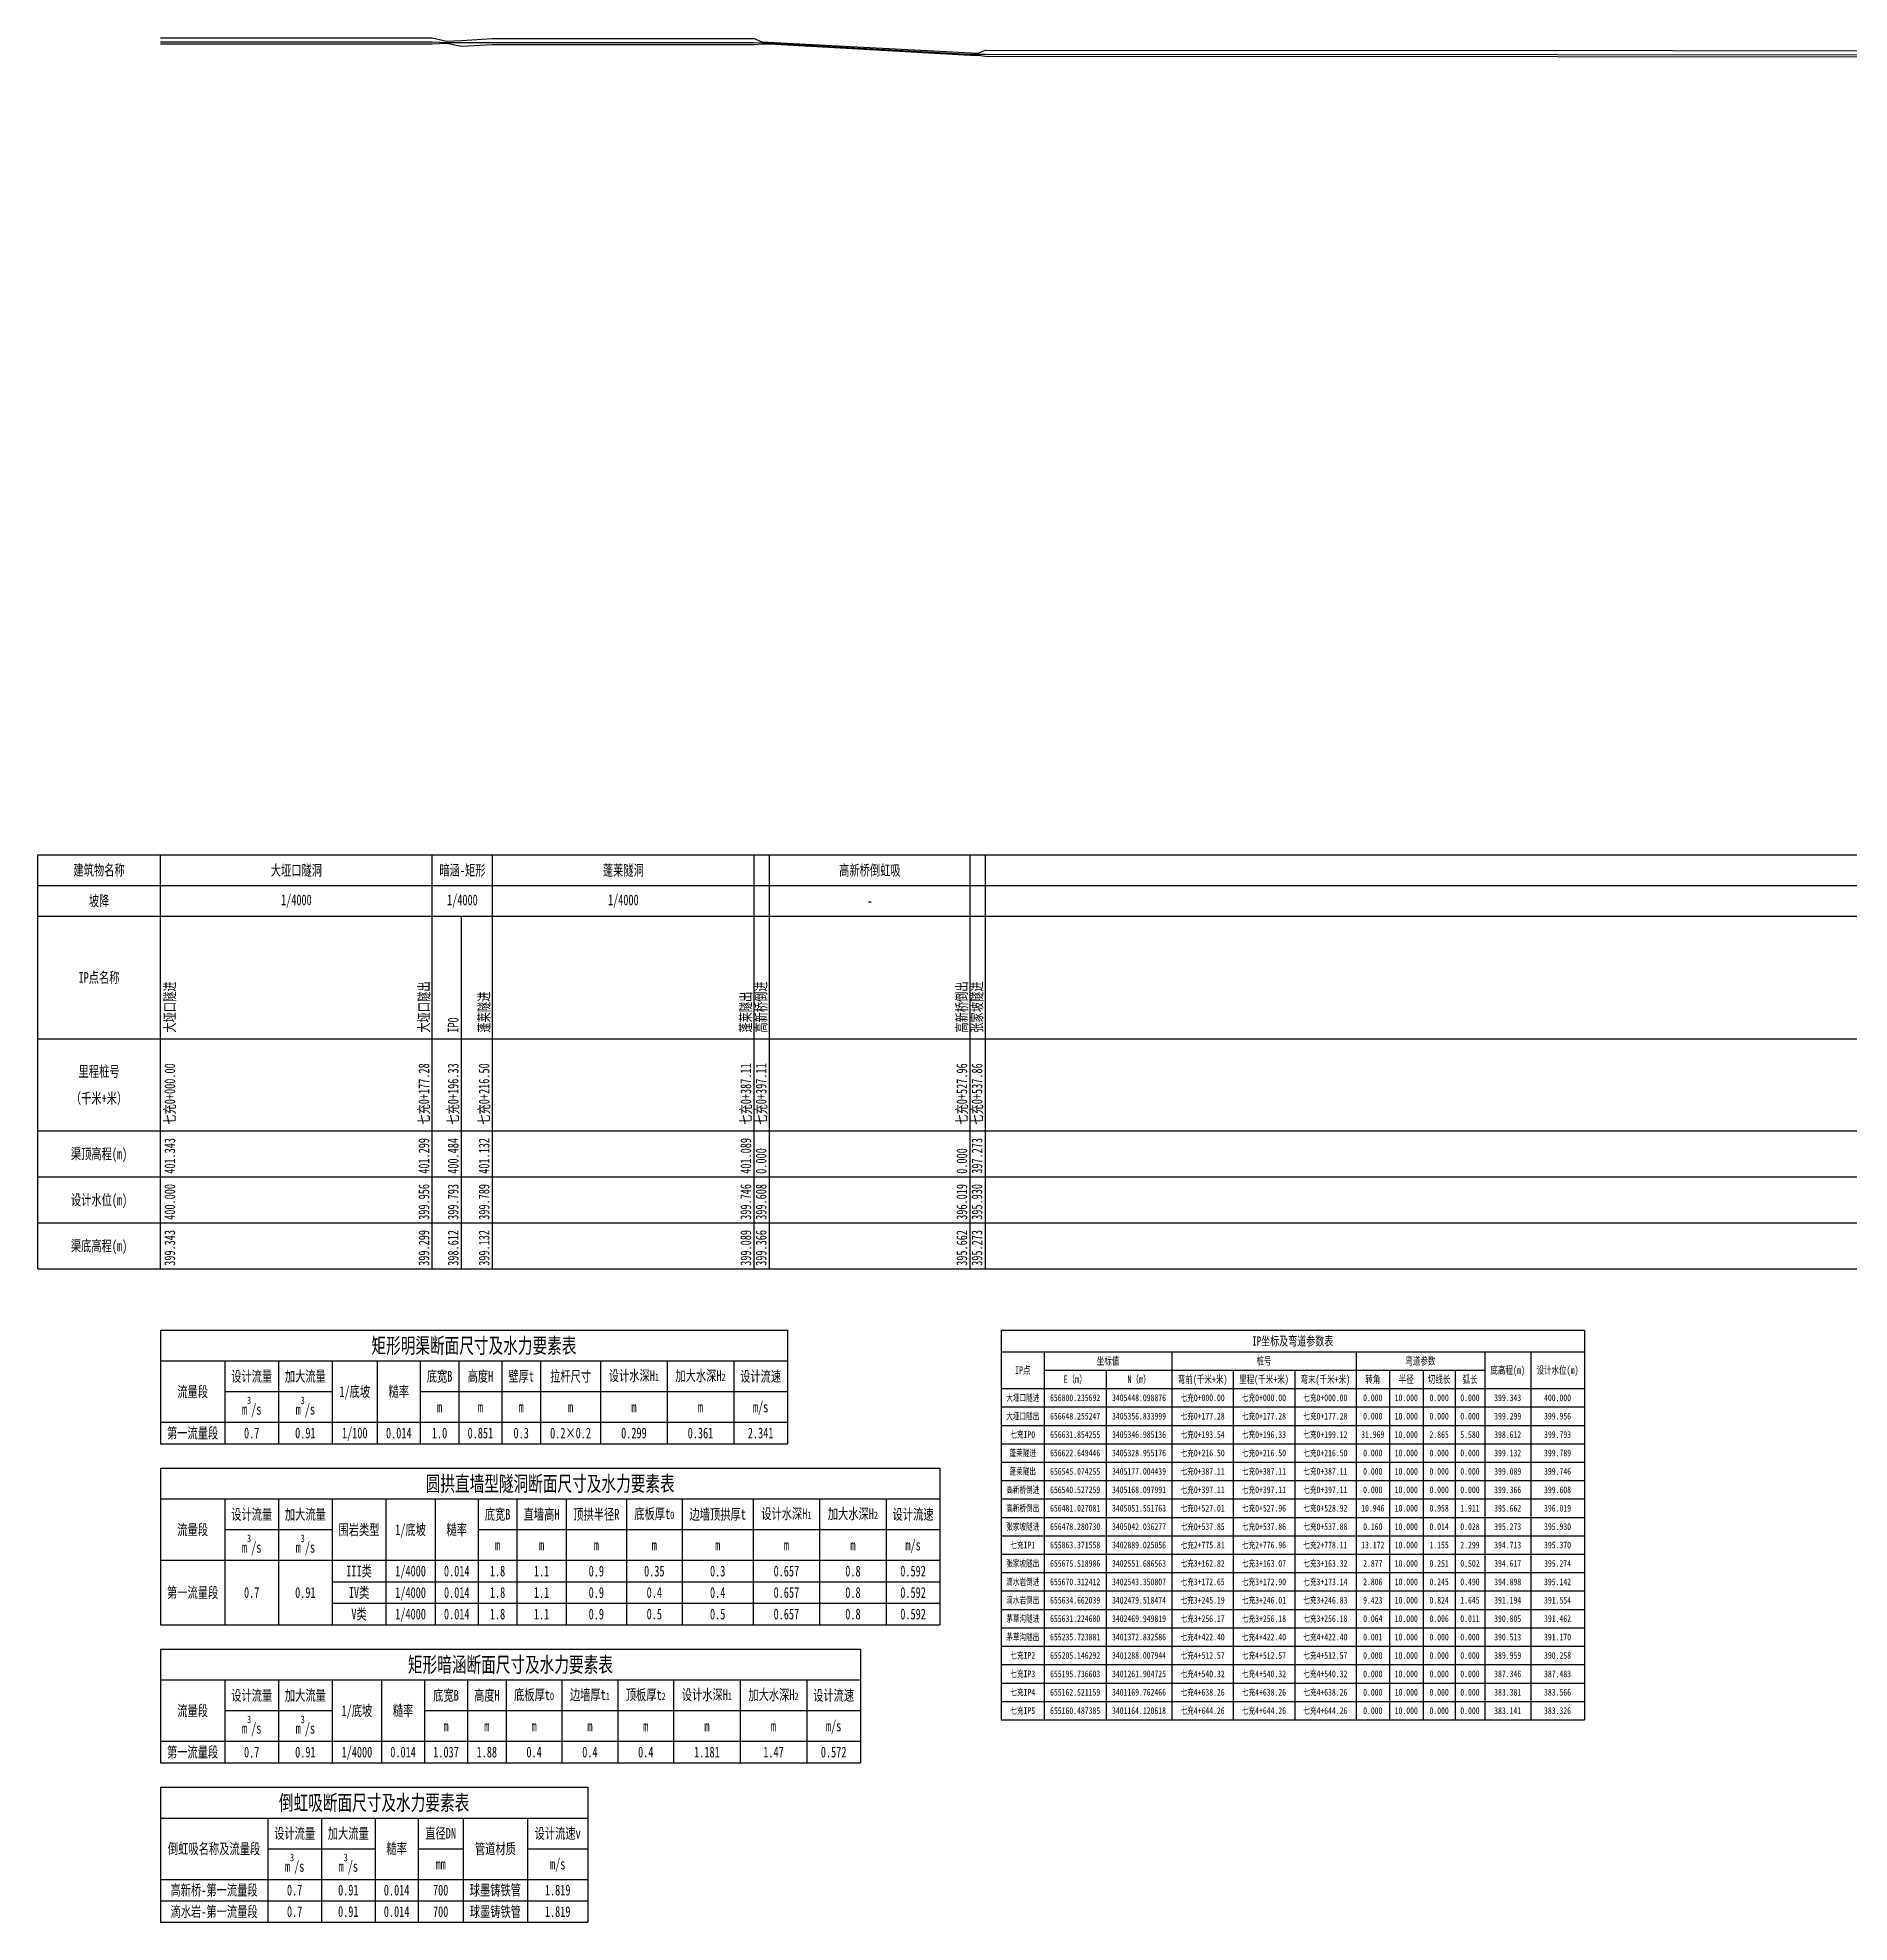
# Model space of a CAD drawing. Header units: millimetres. Extents: x -40 to 2322, y -213 to 401.
# Drawn here: x -40 to 551, y -213 to 401 of the extents above; entities that cross this region are included whole.
import ezdxf
from ezdxf.enums import TextEntityAlignment as Align

# ---------------------------------------------------------------- set-up
doc = ezdxf.new("R2010")
doc.units = ezdxf.units.MM
for name, color, linetype in [('IP坐标表', 7, 'Continuous'), ('断面汇总表', 7, 'Continuous'), ('纵断面_文字标注', 7, 'Continuous'), ('纵断面_渠底高程线', 3, 'Continuous'), ('纵断面_渠顶高程线', 1, 'Continuous'), ('纵断面_表格线框', 7, 'Continuous'), ('纵断面_设计水位线', 5, 'Continuous')]:
    doc.layers.add(name, color=color, linetype=linetype)
doc.styles.get("Standard").update_dxf_attribs({"font": 'simfang.ttf', "width": 0.7})

msp = doc.modelspace()

# ---------------------------------------------------------------- linework, layer by layer
at = {"layer": 'IP坐标表'}
for p, q in [((274.1, -20), (464.18, -20)), ((274.1, -20), (274.1, -27)), ((464.18, -20), (464.18, -27)), ((274.1, -27), (464.18, -27)), ((274.1, -27), (274.1, -39)), ((274.1, -27), (274.1, -39)), ((288.1, -27), (288.1, -39)), ((329.74, -27), (329.74, -39)), ((389.74, -27), (389.74, -39)), ((431.68, -27), (431.68, -39)), ((446.68, -27), (446.68, -39)), ((464.18, -27), (464.18, -39)), ((464.18, -27), (464.18, -39)), ((288.1, -33), (308.26, -33)), ((308.26, -33), (329.74, -33)), ((308.26, -33), (308.26, -39)), ((329.74, -33), (349.74, -33)), ((349.74, -33), (369.74, -33)), ((349.74, -33), (349.74, -39)), ((369.74, -33), (389.74, -33)), ((369.74, -33), (369.74, -39)), ((389.74, -33), (400.66, -33)), ((400.66, -33), (411.58, -33)), ((400.66, -33), (400.66, -39)), ((411.58, -33), (422.08, -33)), ((411.58, -33), (411.58, -39)), ((422.08, -33), (431.68, -33)), ((422.08, -33), (422.08, -39)), ((274.1, -39), (464.18, -39)), ((274.1, -39), (464.18, -39)), ((274.1, -39), (274.1, -147)), ((288.1, -39), (288.1, -147)), ((308.26, -39), (308.26, -147)), ((329.74, -39), (329.74, -147)), ((349.74, -39), (349.74, -147)), ((369.74, -39), (369.74, -147)), ((389.74, -39), (389.74, -147)), ((400.66, -39), (400.66, -147)), ((411.58, -39), (411.58, -147)), ((422.08, -39), (422.08, -147)), ((431.68, -39), (431.68, -147)), ((446.68, -39), (446.68, -147)), ((464.18, -39), (464.18, -147)), ((274.1, -45), (464.18, -45)), ((274.1, -51), (464.18, -51)), ((274.1, -57), (464.18, -57)), ((274.1, -63), (464.18, -63)), ((274.1, -69), (464.18, -69)), ((274.1, -75), (464.18, -75)), ((274.1, -81), (464.18, -81)), ((274.1, -87), (464.18, -87)), ((274.1, -93), (464.18, -93)), ((274.1, -99), (464.18, -99)), ((274.1, -105), (464.18, -105)), ((274.1, -111), (464.18, -111)), ((274.1, -117), (464.18, -117)), ((274.1, -123), (464.18, -123)), ((274.1, -129), (464.18, -129)), ((274.1, -135), (464.18, -135)), ((274.1, -141), (464.18, -141)), ((274.1, -147), (464.18, -147))]:
    msp.add_line(p, q, dxfattribs=at)
at = {"layer": '断面汇总表'}
for p, q in [((0, -20), (204.4, -20)), ((0, -20), (0, -30)), ((204.4, -20), (204.4, -30)), ((0, -30), (204.4, -30)), ((0, -30), (0, -50)), ((21, -30), (21, -50)), ((38.5, -30), (38.5, -50)), ((56, -30), (56, -50)), ((70.7, -30), (70.7, -50)), ((84.7, -30), (84.7, -50)), ((97.3, -30), (97.3, -50)), ((111.3, -30), (111.3, -50)), ((123.9, -30), (123.9, -50)), ((143.5, -30), (143.5, -50)), ((165.2, -30), (165.2, -50)), ((186.9, -30), (186.9, -50)), ((204.4, -30), (204.4, -50)), ((21, -40), (38.5, -40)), ((38.5, -40), (56, -40)), ((84.7, -40), (97.3, -40)), ((97.3, -40), (111.3, -40)), ((111.3, -40), (123.9, -40)), ((123.9, -40), (143.5, -40)), ((143.5, -40), (165.2, -40)), ((165.2, -40), (186.9, -40)), ((186.9, -40), (204.4, -40)), ((0, -50), (204.4, -50)), ((0, -50), (204.4, -50)), ((0, -50), (0, -57)), ((21, -50), (21, -57)), ((38.5, -50), (38.5, -57)), ((56, -50), (56, -57)), ((70.7, -50), (70.7, -57)), ((84.7, -50), (84.7, -57)), ((97.3, -50), (97.3, -57)), ((111.3, -50), (111.3, -57)), ((123.9, -50), (123.9, -57)), ((143.5, -50), (143.5, -57)), ((165.2, -50), (165.2, -57)), ((186.9, -50), (186.9, -57)), ((204.4, -50), (204.4, -57)), ((0, -57), (204.4, -57)), ((0, -65), (254.1, -65)), ((0, -65), (0, -75)), ((254.1, -65), (254.1, -75)), ((0, -75), (254.1, -75)), ((0, -75), (0, -95)), ((21, -75), (21, -95)), ((38.5, -75), (38.5, -95)), ((56, -75), (56, -95)), ((73.5, -75), (73.5, -95)), ((89.6, -75), (89.6, -95)), ((103.6, -75), (103.6, -95)), ((116.2, -75), (116.2, -95)), ((132.3, -75), (132.3, -95)), ((151.9, -75), (151.9, -95)), ((170.1, -75), (170.1, -95)), ((193.2, -75), (193.2, -95)), ((214.9, -75), (214.9, -95)), ((236.6, -75), (236.6, -95)), ((254.1, -75), (254.1, -95)), ((21, -85), (38.5, -85)), ((38.5, -85), (56, -85)), ((103.6, -85), (116.2, -85)), ((116.2, -85), (132.3, -85)), ((132.3, -85), (151.9, -85)), ((151.9, -85), (170.1, -85)), ((170.1, -85), (193.2, -85)), ((193.2, -85), (214.9, -85)), ((214.9, -85), (236.6, -85)), ((236.6, -85), (254.1, -85)), ((0, -95), (254.1, -95)), ((0, -95), (254.1, -95)), ((0, -95), (0, -116)), ((21, -95), (21, -116)), ((38.5, -95), (38.5, -116)), ((56, -95), (56, -116)), ((73.5, -95), (73.5, -116)), ((89.6, -95), (89.6, -116)), ((103.6, -95), (103.6, -116)), ((116.2, -95), (116.2, -116)), ((132.3, -95), (132.3, -116)), ((151.9, -95), (151.9, -116)), ((170.1, -95), (170.1, -116)), ((193.2, -95), (193.2, -116)), ((214.9, -95), (214.9, -116)), ((236.6, -95), (236.6, -116)), ((254.1, -95), (254.1, -116)), ((56, -102), (254.1, -102)), ((56, -109), (254.1, -109)), ((0, -116), (254.1, -116)), ((0, -124), (228.2, -124)), ((0, -124), (0, -134)), ((228.2, -124), (228.2, -134)), ((0, -134), (228.2, -134)), ((0, -134), (0, -154)), ((21, -134), (21, -154)), ((38.5, -134), (38.5, -154)), ((56, -134), (56, -154)), ((72.1, -134), (72.1, -154)), ((86.1, -134), (86.1, -154)), ((100.1, -134), (100.1, -154)), ((112.7, -134), (112.7, -154)), ((130.9, -134), (130.9, -154)), ((149.1, -134), (149.1, -154)), ((167.3, -134), (167.3, -154)), ((189, -134), (189, -154)), ((210.7, -134), (210.7, -154)), ((228.2, -134), (228.2, -154)), ((21, -144), (38.5, -144)), ((38.5, -144), (56, -144)), ((86.1, -144), (100.1, -144)), ((100.1, -144), (112.7, -144)), ((112.7, -144), (130.9, -144)), ((130.9, -144), (149.1, -144)), ((149.1, -144), (167.3, -144)), ((167.3, -144), (189, -144)), ((189, -144), (210.7, -144)), ((210.7, -144), (228.2, -144)), ((0, -154), (228.2, -154)), ((0, -154), (228.2, -154)), ((0, -154), (0, -161)), ((21, -154), (21, -161)), ((38.5, -154), (38.5, -161)), ((56, -154), (56, -161)), ((72.1, -154), (72.1, -161)), ((86.1, -154), (86.1, -161)), ((100.1, -154), (100.1, -161)), ((112.7, -154), (112.7, -161)), ((130.9, -154), (130.9, -161)), ((149.1, -154), (149.1, -161)), ((167.3, -154), (167.3, -161)), ((189, -154), (189, -161)), ((210.7, -154), (210.7, -161)), ((228.2, -154), (228.2, -161)), ((0, -161), (228.2, -161)), ((0, -169), (139.3, -169)), ((0, -169), (0, -179)), ((139.3, -169), (139.3, -179)), ((0, -179), (139.3, -179)), ((0, -179), (0, -199)), ((35, -179), (35, -199)), ((52.5, -179), (52.5, -199)), ((70, -179), (70, -199)), ((84, -179), (84, -199)), ((98.7, -179), (98.7, -199)), ((119.7, -179), (119.7, -199)), ((139.3, -179), (139.3, -199)), ((35, -189), (52.5, -189)), ((52.5, -189), (70, -189)), ((84, -189), (98.7, -189)), ((119.7, -189), (139.3, -189)), ((0, -199), (139.3, -199)), ((0, -199), (139.3, -199)), ((0, -199), (0, -213)), ((35, -199), (35, -213)), ((52.5, -199), (52.5, -213)), ((70, -199), (70, -213)), ((84, -199), (84, -213)), ((98.7, -199), (98.7, -213)), ((119.7, -199), (119.7, -213)), ((139.3, -199), (139.3, -213)), ((0, -206), (139.3, -206)), ((0, -213), (139.3, -213))]:
    msp.add_line(p, q, dxfattribs=at)
at = {"layer": '纵断面_渠底高程线'}
msp.add_lwpolyline([(0, 399.34), (88.64, 399.3), (93.42, 399.53), (98.17, 398.61), (108.25, 399.13), (193.56, 399.09), (196.06, 399.37), (198.56, 399.37), (263.98, 395.66), (266.46, 395.66), (268.93, 395.27), (1388.48, 394.71), (1581.54, 394.62), (1583.99, 394.9), (1586.45, 394.9), (1623.01, 391.19), (1625.55, 391.19), (1628.09, 390.8), (2211.2, 390.51), (2256.29, 389.96), (2270.16, 387.35), (2319.13, 383.38), (2322.13, 383.14)], dxfattribs=at)
at = {"layer": '纵断面_渠顶高程线'}
msp.add_lwpolyline([(0, 401.34), (88.64, 401.3), (93.42, 400.18), (98.17, 400.48), (108.25, 401.13), (193.56, 401.09), (196.06, 400.02), (266.46, 396.31), (268.93, 397.27), (1388.48, 396.71), (1581.54, 396.62), (1583.99, 395.55), (1625.55, 391.85), (1628.09, 392.8), (2211.2, 392.51), (2256.29, 390.61), (2270.16, 387.75), (2319.13, 383.86), (2322.13, 383.62)], dxfattribs=at)
at = {"layer": '纵断面_表格线框'}
for p, q in [((-40, 135), (0, 135)), ((-40, 0), (-40, 135)), ((0, 0), (0, 135)), ((0, 0), (0, 135)), ((0, 135), (2322.13, 135)), ((88.64, 0), (88.64, 135)), ((108.25, 0), (108.25, 135)), ((193.56, 0), (193.56, 135)), ((198.56, 0), (198.56, 135)), ((263.98, 0), (263.98, 135)), ((268.93, 0), (268.93, 135)), ((-40, 125), (0, 125)), ((0, 125), (2322.13, 125)), ((-40, 115), (0, 115)), ((0, 115), (2322.13, 115)), ((98.17, 0), (98.17, 115)), ((-40, 75), (0, 75)), ((0, 75), (2322.13, 75)), ((-40, 45), (0, 45)), ((0, 45), (2322.13, 45)), ((-40, 30), (0, 30)), ((0, 30), (2322.13, 30)), ((-40, 15), (0, 15)), ((0, 15), (2322.13, 15)), ((-40, 0), (0, 0)), ((0, 0), (2322.13, 0))]:
    msp.add_line(p, q, dxfattribs=at)
at = {"layer": '纵断面_设计水位线'}
msp.add_lwpolyline([(0, 400), (88.64, 399.96), (93.42, 399.83), (98.17, 399.79), (108.25, 399.79), (193.56, 399.75), (196.06, 399.67), (198.56, 399.61), (263.98, 396.02), (266.46, 395.96), (268.93, 395.93), (1388.48, 395.37), (1581.54, 395.27), (1583.99, 395.2), (1586.45, 395.14), (1623.01, 391.55), (1625.55, 391.49), (1628.09, 391.46), (2211.2, 391.17), (2256.29, 390.26), (2270.16, 387.48), (2319.13, 383.57), (2322.13, 383.33)], dxfattribs=at)

# ---------------------------------------------------------------- texts
at = {"layer": 'IP坐标表', "width": 0.7}
for s, height, p in [('IP坐标及弯道参数表', 3, (369.14, -23.5)), ('坐标值', 2.5, (308.92, -30)), ('桩号', 2.5, (359.74, -30)), ('弯道参数', 2.5, (410.71, -30)), ('IP点', 2.5, (281.1, -33)), ('E（m）', 2.5, (298.18, -36)), ('N（m）', 2.5, (319, -36)), ('弯前(千米+米)', 2.5, (339.74, -36)), ('里程(千米+米)', 2.5, (359.74, -36)), ('弯末(千米+米)', 2.5, (379.74, -36)), ('转角', 2.5, (395.2, -36)), ('半径', 2.5, (406.12, -36)), ('切线长', 2.5, (416.83, -36)), ('弧长', 2.5, (426.88, -36)), ('底高程(m)', 2.5, (439.18, -33)), ('设计水位(m)', 2.5, (455.43, -33)), ('大垭口隧进', 2.2, (281.1, -42)), ('656800.235692', 2.2, (298.18, -42)), ('3405448.098876', 2.2, (319, -42)), ('七充0+000.00', 2.2, (339.74, -42)), ('七充0+000.00', 2.2, (359.74, -42)), ('七充0+000.00', 2.2, (379.74, -42)), ('0.000', 2.2, (395.2, -42)), ('10.000', 2.2, (406.12, -42)), ('0.000', 2.2, (416.83, -42)), ('0.000', 2.2, (426.88, -42)), ('399.343', 2.2, (439.18, -42)), ('400.000', 2.2, (455.43, -42)), ('大垭口隧出', 2.2, (281.1, -48)), ('656648.255247', 2.2, (298.18, -48)), ('3405356.833999', 2.2, (319, -48)), ('七充0+177.28', 2.2, (339.74, -48)), ('七充0+177.28', 2.2, (359.74, -48)), ('七充0+177.28', 2.2, (379.74, -48)), ('0.000', 2.2, (395.2, -48)), ('10.000', 2.2, (406.12, -48)), ('0.000', 2.2, (416.83, -48)), ('0.000', 2.2, (426.88, -48)), ('399.299', 2.2, (439.18, -48)), ('399.956', 2.2, (455.43, -48)), ('七充IP0', 2.2, (281.1, -54)), ('656631.854255', 2.2, (298.18, -54)), ('3405346.985136', 2.2, (319, -54)), ('七充0+193.54', 2.2, (339.74, -54)), ('七充0+196.33', 2.2, (359.74, -54)), ('七充0+199.12', 2.2, (379.74, -54)), ('31.969', 2.2, (395.2, -54)), ('10.000', 2.2, (406.12, -54)), ('2.865', 2.2, (416.83, -54)), ('5.580', 2.2, (426.88, -54)), ('398.612', 2.2, (439.18, -54)), ('399.793', 2.2, (455.43, -54)), ('蓬莱隧进', 2.2, (281.1, -60)), ('656622.649446', 2.2, (298.18, -60)), ('3405328.955176', 2.2, (319, -60)), ('七充0+216.50', 2.2, (339.74, -60)), ('七充0+216.50', 2.2, (359.74, -60)), ('七充0+216.50', 2.2, (379.74, -60)), ('0.000', 2.2, (395.2, -60)), ('10.000', 2.2, (406.12, -60)), ('0.000', 2.2, (416.83, -60)), ('0.000', 2.2, (426.88, -60)), ('399.132', 2.2, (439.18, -60)), ('399.789', 2.2, (455.43, -60)), ('蓬莱隧出', 2.2, (281.1, -66)), ('656545.074255', 2.2, (298.18, -66)), ('3405177.004439', 2.2, (319, -66)), ('七充0+387.11', 2.2, (339.74, -66)), ('七充0+387.11', 2.2, (359.74, -66)), ('七充0+387.11', 2.2, (379.74, -66)), ('0.000', 2.2, (395.2, -66)), ('10.000', 2.2, (406.12, -66)), ('0.000', 2.2, (416.83, -66)), ('0.000', 2.2, (426.88, -66)), ('399.089', 2.2, (439.18, -66)), ('399.746', 2.2, (455.43, -66)), ('高新桥倒进', 2.2, (281.1, -72)), ('656540.527259', 2.2, (298.18, -72)), ('3405168.097991', 2.2, (319, -72)), ('七充0+397.11', 2.2, (339.74, -72)), ('七充0+397.11', 2.2, (359.74, -72)), ('七充0+397.11', 2.2, (379.74, -72)), ('0.000', 2.2, (395.2, -72)), ('10.000', 2.2, (406.12, -72)), ('0.000', 2.2, (416.83, -72)), ('0.000', 2.2, (426.88, -72)), ('399.366', 2.2, (439.18, -72)), ('399.608', 2.2, (455.43, -72)), ('高新桥倒出', 2.2, (281.1, -78)), ('656481.027081', 2.2, (298.18, -78)), ('3405051.551763', 2.2, (319, -78)), ('七充0+527.01', 2.2, (339.74, -78)), ('七充0+527.96', 2.2, (359.74, -78)), ('七充0+528.92', 2.2, (379.74, -78)), ('10.946', 2.2, (395.2, -78)), ('10.000', 2.2, (406.12, -78)), ('0.958', 2.2, (416.83, -78)), ('1.911', 2.2, (426.88, -78)), ('395.662', 2.2, (439.18, -78)), ('396.019', 2.2, (455.43, -78)), ('张家坡隧进', 2.2, (281.1, -84)), ('656478.280730', 2.2, (298.18, -84)), ('3405042.036277', 2.2, (319, -84)), ('七充0+537.85', 2.2, (339.74, -84)), ('七充0+537.86', 2.2, (359.74, -84)), ('七充0+537.88', 2.2, (379.74, -84)), ('0.160', 2.2, (395.2, -84)), ('10.000', 2.2, (406.12, -84)), ('0.014', 2.2, (416.83, -84)), ('0.028', 2.2, (426.88, -84)), ('395.273', 2.2, (439.18, -84)), ('395.930', 2.2, (455.43, -84)), ('七充IP1', 2.2, (281.1, -90)), ('655863.371558', 2.2, (298.18, -90)), ('3402889.025056', 2.2, (319, -90)), ('七充2+775.81', 2.2, (339.74, -90)), ('七充2+776.96', 2.2, (359.74, -90)), ('七充2+778.11', 2.2, (379.74, -90)), ('13.172', 2.2, (395.2, -90)), ('10.000', 2.2, (406.12, -90)), ('1.155', 2.2, (416.83, -90)), ('2.299', 2.2, (426.88, -90)), ('394.713', 2.2, (439.18, -90)), ('395.370', 2.2, (455.43, -90)), ('张家坡隧出', 2.2, (281.1, -96)), ('655675.518986', 2.2, (298.18, -96)), ('3402551.686563', 2.2, (319, -96)), ('七充3+162.82', 2.2, (339.74, -96)), ('七充3+163.07', 2.2, (359.74, -96)), ('七充3+163.32', 2.2, (379.74, -96)), ('2.877', 2.2, (395.2, -96)), ('10.000', 2.2, (406.12, -96)), ('0.251', 2.2, (416.83, -96)), ('0.502', 2.2, (426.88, -96)), ('394.617', 2.2, (439.18, -96)), ('395.274', 2.2, (455.43, -96)), ('滴水岩倒进', 2.2, (281.1, -102)), ('655670.312412', 2.2, (298.18, -102)), ('3402543.350807', 2.2, (319, -102)), ('七充3+172.65', 2.2, (339.74, -102)), ('七充3+172.90', 2.2, (359.74, -102)), ('七充3+173.14', 2.2, (379.74, -102)), ('2.806', 2.2, (395.2, -102)), ('10.000', 2.2, (406.12, -102)), ('0.245', 2.2, (416.83, -102)), ('0.490', 2.2, (426.88, -102)), ('394.898', 2.2, (439.18, -102)), ('395.142', 2.2, (455.43, -102)), ('滴水岩倒出', 2.2, (281.1, -108)), ('655634.662039', 2.2, (298.18, -108)), ('3402479.518474', 2.2, (319, -108)), ('七充3+245.19', 2.2, (339.74, -108)), ('七充3+246.01', 2.2, (359.74, -108)), ('七充3+246.83', 2.2, (379.74, -108)), ('9.423', 2.2, (395.2, -108)), ('10.000', 2.2, (406.12, -108)), ('0.824', 2.2, (416.83, -108)), ('1.645', 2.2, (426.88, -108)), ('391.194', 2.2, (439.18, -108)), ('391.554', 2.2, (455.43, -108)), ('茅草沟隧进', 2.2, (281.1, -114)), ('655631.224680', 2.2, (298.18, -114)), ('3402469.949819', 2.2, (319, -114)), ('七充3+256.17', 2.2, (339.74, -114)), ('七充3+256.18', 2.2, (359.74, -114)), ('七充3+256.18', 2.2, (379.74, -114)), ('0.064', 2.2, (395.2, -114)), ('10.000', 2.2, (406.12, -114)), ('0.006', 2.2, (416.83, -114)), ('0.011', 2.2, (426.88, -114)), ('390.805', 2.2, (439.18, -114)), ('391.462', 2.2, (455.43, -114)), ('茅草沟隧出', 2.2, (281.1, -120)), ('655235.723881', 2.2, (298.18, -120)), ('3401372.832586', 2.2, (319, -120)), ('七充4+422.40', 2.2, (339.74, -120)), ('七充4+422.40', 2.2, (359.74, -120)), ('七充4+422.40', 2.2, (379.74, -120)), ('0.001', 2.2, (395.2, -120)), ('10.000', 2.2, (406.12, -120)), ('0.000', 2.2, (416.83, -120)), ('0.000', 2.2, (426.88, -120)), ('390.513', 2.2, (439.18, -120)), ('391.170', 2.2, (455.43, -120)), ('七充IP2', 2.2, (281.1, -126)), ('655205.146292', 2.2, (298.18, -126)), ('3401288.007944', 2.2, (319, -126)), ('七充4+512.57', 2.2, (339.74, -126)), ('七充4+512.57', 2.2, (359.74, -126)), ('七充4+512.57', 2.2, (379.74, -126)), ('0.000', 2.2, (395.2, -126)), ('10.000', 2.2, (406.12, -126)), ('0.000', 2.2, (416.83, -126)), ('0.000', 2.2, (426.88, -126)), ('389.959', 2.2, (439.18, -126)), ('390.258', 2.2, (455.43, -126)), ('七充IP3', 2.2, (281.1, -132)), ('655195.736603', 2.2, (298.18, -132)), ('3401261.904725', 2.2, (319, -132)), ('七充4+540.32', 2.2, (339.74, -132)), ('七充4+540.32', 2.2, (359.74, -132)), ('七充4+540.32', 2.2, (379.74, -132)), ('0.000', 2.2, (395.2, -132)), ('10.000', 2.2, (406.12, -132)), ('0.000', 2.2, (416.83, -132)), ('0.000', 2.2, (426.88, -132)), ('387.346', 2.2, (439.18, -132)), ('387.483', 2.2, (455.43, -132)), ('七充IP4', 2.2, (281.1, -138)), ('655162.521159', 2.2, (298.18, -138)), ('3401169.762466', 2.2, (319, -138)), ('七充4+638.26', 2.2, (339.74, -138)), ('七充4+638.26', 2.2, (359.74, -138)), ('七充4+638.26', 2.2, (379.74, -138)), ('0.000', 2.2, (395.2, -138)), ('10.000', 2.2, (406.12, -138)), ('0.000', 2.2, (416.83, -138)), ('0.000', 2.2, (426.88, -138)), ('383.381', 2.2, (439.18, -138)), ('383.566', 2.2, (455.43, -138)), ('七充IP5', 2.2, (281.1, -144)), ('655160.487385', 2.2, (298.18, -144)), ('3401164.120618', 2.2, (319, -144)), ('七充4+644.26', 2.2, (339.74, -144)), ('七充4+644.26', 2.2, (359.74, -144)), ('七充4+644.26', 2.2, (379.74, -144)), ('0.000', 2.2, (395.2, -144)), ('10.000', 2.2, (406.12, -144)), ('0.000', 2.2, (416.83, -144)), ('0.000', 2.2, (426.88, -144)), ('383.141', 2.2, (439.18, -144)), ('383.326', 2.2, (455.43, -144))]:
    msp.add_text(s, height=height, dxfattribs=at).set_placement(p, align=Align.MIDDLE_CENTER)
at = {"layer": '断面汇总表', "width": 0.7}
for s, height, p in [('矩形明渠断面尺寸及水力要素表', 5, (102.2, -25)), ('设计流量', 3.5, (29.75, -35)), ('加大流量', 3.5, (47.25, -35)), ('底宽B', 3.5, (91, -35)), ('高度H', 3.5, (104.3, -35)), ('壁厚t', 3.5, (117.6, -35)), ('拉杆尺寸', 3.5, (133.7, -35)), ('设计流速', 3.5, (195.65, -35)), ('流量段', 3.5, (10.5, -40)), ('1/底坡', 3.5, (63.35, -40)), ('糙率', 3.5, (77.7, -40)), ('m/s', 3.5, (195.65, -45)), ('m', 3.5, (91, -45)), ('m', 3.5, (104.3, -45)), ('m', 3.5, (117.6, -45)), ('m', 3.5, (133.7, -45)), ('m', 3.5, (154.35, -45)), ('m', 3.5, (176.05, -45)), ('第一流量段', 3.5, (10.5, -53.5)), ('0.7', 3.5, (29.75, -53.5)), ('0.91', 3.5, (47.25, -53.5)), ('1/100', 3.5, (63.35, -53.5)), ('0.014', 3.5, (77.7, -53.5)), ('1.0', 3.5, (91, -53.5)), ('0.851', 3.5, (104.3, -53.5)), ('0.3', 3.5, (117.6, -53.5)), ('0.2×0.2', 3.5, (133.7, -53.5)), ('0.299', 3.5, (154.35, -53.5)), ('0.361', 3.5, (176.05, -53.5)), ('2.341', 3.5, (195.65, -53.5)), ('圆拱直墙型隧洞断面尺寸及水力要素表', 5, (127.05, -70)), ('设计流量', 3.5, (29.75, -80)), ('加大流量', 3.5, (47.25, -80)), ('底宽B', 3.5, (109.9, -80)), ('直墙高H', 3.5, (124.25, -80)), ('顶拱半径R', 3.5, (142.1, -80)), ('边墙顶拱厚t', 3.5, (181.65, -80)), ('设计流速', 3.5, (245.35, -80)), ('流量段', 3.5, (10.5, -85)), ('围岩类型', 3.5, (64.75, -85)), ('1/底坡', 3.5, (81.55, -85)), ('糙率', 3.5, (96.6, -85)), ('m', 3.5, (109.9, -90)), ('m', 3.5, (124.25, -90)), ('m', 3.5, (142.1, -90)), ('m', 3.5, (161, -90)), ('m', 3.5, (181.65, -90)), ('m', 3.5, (204.05, -90)), ('m', 3.5, (225.75, -90)), ('m/s', 3.5, (245.35, -90)), ('III类', 3.5, (64.75, -98.5)), ('1/4000', 3.5, (81.55, -98.5)), ('0.014', 3.5, (96.6, -98.5)), ('1.8', 3.5, (109.9, -98.5)), ('1.1', 3.5, (124.25, -98.5)), ('0.9', 3.5, (142.1, -98.5)), ('0.35', 3.5, (161, -98.5)), ('0.3', 3.5, (181.65, -98.5)), ('0.657', 3.5, (204.05, -98.5)), ('0.8', 3.5, (225.75, -98.5)), ('0.592', 3.5, (245.35, -98.5)), ('第一流量段', 3.5, (10.5, -105.5)), ('0.7', 3.5, (29.75, -105.5)), ('0.91', 3.5, (47.25, -105.5)), ('IV类', 3.5, (64.75, -105.5)), ('1/4000', 3.5, (81.55, -105.5)), ('0.014', 3.5, (96.6, -105.5)), ('1.8', 3.5, (109.9, -105.5)), ('1.1', 3.5, (124.25, -105.5)), ('0.9', 3.5, (142.1, -105.5)), ('0.4', 3.5, (161, -105.5)), ('0.4', 3.5, (181.65, -105.5)), ('0.657', 3.5, (204.05, -105.5)), ('0.8', 3.5, (225.75, -105.5)), ('0.592', 3.5, (245.35, -105.5)), ('V类', 3.5, (64.75, -112.5)), ('1/4000', 3.5, (81.55, -112.5)), ('0.014', 3.5, (96.6, -112.5)), ('1.8', 3.5, (109.9, -112.5)), ('1.1', 3.5, (124.25, -112.5)), ('0.9', 3.5, (142.1, -112.5)), ('0.5', 3.5, (161, -112.5)), ('0.5', 3.5, (181.65, -112.5)), ('0.657', 3.5, (204.05, -112.5)), ('0.8', 3.5, (225.75, -112.5)), ('0.592', 3.5, (245.35, -112.5)), ('矩形暗涵断面尺寸及水力要素表', 5, (114.1, -129)), ('设计流量', 3.5, (29.75, -139)), ('加大流量', 3.5, (47.25, -139)), ('底宽B', 3.5, (93.1, -139)), ('高度H', 3.5, (106.4, -139)), ('设计流速', 3.5, (219.45, -139)), ('流量段', 3.5, (10.5, -144)), ('1/底坡', 3.5, (64.05, -144)), ('糙率', 3.5, (79.1, -144)), ('m/s', 3.5, (219.45, -149)), ('m', 3.5, (93.1, -149)), ('m', 3.5, (106.4, -149)), ('m', 3.5, (121.8, -149)), ('m', 3.5, (140, -149)), ('m', 3.5, (158.2, -149)), ('m', 3.5, (178.15, -149)), ('m', 3.5, (199.85, -149)), ('第一流量段', 3.5, (10.5, -157.5)), ('0.7', 3.5, (29.75, -157.5)), ('0.91', 3.5, (47.25, -157.5)), ('1/4000', 3.5, (64.05, -157.5)), ('0.014', 3.5, (79.1, -157.5)), ('1.037', 3.5, (93.1, -157.5)), ('1.88', 3.5, (106.4, -157.5)), ('0.4', 3.5, (121.8, -157.5)), ('0.4', 3.5, (140, -157.5)), ('0.4', 3.5, (158.2, -157.5)), ('1.181', 3.5, (178.15, -157.5)), ('1.47', 3.5, (199.85, -157.5)), ('0.572', 3.5, (219.45, -157.5)), ('倒虹吸断面尺寸及水力要素表', 5, (69.65, -174)), ('设计流量', 3.5, (43.75, -184)), ('加大流量', 3.5, (61.25, -184)), ('直径DN', 3.5, (91.35, -184)), ('设计流速v', 3.5, (129.5, -184)), ('倒虹吸名称及流量段', 3.5, (17.5, -189)), ('糙率', 3.5, (77, -189)), ('管道材质', 3.5, (109.2, -189)), ('mm', 3.5, (91.35, -194)), ('m/s', 3.5, (129.5, -194)), ('高新桥-第一流量段', 3.5, (17.5, -202.5)), ('0.7', 3.5, (43.75, -202.5)), ('0.91', 3.5, (61.25, -202.5)), ('0.014', 3.5, (77, -202.5)), ('700', 3.5, (91.35, -202.5)), ('球墨铸铁管', 3.5, (109.2, -202.5)), ('1.819', 3.5, (129.5, -202.5)), ('滴水岩-第一流量段', 3.5, (17.5, -209.5)), ('0.7', 3.5, (43.75, -209.5)), ('0.91', 3.5, (61.25, -209.5)), ('0.014', 3.5, (77, -209.5)), ('700', 3.5, (91.35, -209.5)), ('球墨铸铁管', 3.5, (109.2, -209.5)), ('1.819', 3.5, (129.5, -209.5))]:
    msp.add_text(s, height=height, dxfattribs=at).set_placement(p, align=Align.MIDDLE_CENTER)
at = {"layer": '断面汇总表', "char_height": 3.5, "attachment_point": 5}
for s, insert in [('设计水深H{\\H0.7x;\\S^ 1;}', (154.35, -35)), ('加大水深H{\\H0.7x;\\S^ 2;}', (176.05, -35)), ('m{\\H0.7x;\\S3^ ;}/s', (29.75, -45)), ('m{\\H0.7x;\\S3^ ;}/s', (47.25, -45)), ('底板厚t{\\H0.7x;\\S^ 0;}', (161, -80)), ('设计水深H{\\H0.7x;\\S^ 1;}', (204.05, -80)), ('加大水深H{\\H0.7x;\\S^ 2;}', (225.75, -80)), ('m{\\H0.7x;\\S3^ ;}/s', (29.75, -90)), ('m{\\H0.7x;\\S3^ ;}/s', (47.25, -90)), ('底板厚t{\\H0.7x;\\S^ 0;}', (121.8, -139)), ('边墙厚t{\\H0.7x;\\S^ 1;}', (140, -139)), ('顶板厚t{\\H0.7x;\\S^ 2;}', (158.2, -139)), ('设计水深H{\\H0.7x;\\S^ 1;}', (178.15, -139)), ('加大水深H{\\H0.7x;\\S^ 2;}', (199.85, -139)), ('m{\\H0.7x;\\S3^ ;}/s', (29.75, -149)), ('m{\\H0.7x;\\S3^ ;}/s', (47.25, -149)), ('m{\\H0.7x;\\S3^ ;}/s', (43.75, -194)), ('m{\\H0.7x;\\S3^ ;}/s', (61.25, -194))]:
    msp.add_mtext(s, dxfattribs=dict(at, insert=insert))
at = {"layer": '纵断面_文字标注', "width": 0.7}
for s, p in [('建筑物名称', (-20, 130)), ('坡降', (-20, 120)), ('IP点名称', (-20, 95)), ('里程桩号', (-20, 64.38)), ('（千米+米）', (-20, 55.62)), ('渠顶高程(m)', (-20, 37.5)), ('设计水位(m)', (-20, 22.5)), ('渠底高程(m)', (-20, 7.5))]:
    msp.add_text(s, height=3.5, dxfattribs=at).set_placement(p, align=Align.MIDDLE_CENTER)
for s, p in [('大垭口隧洞', (44.32, 130)), ('暗涵-矩形', (98.45, 130)), ('蓬莱隧洞', (150.9, 130)), ('高新桥倒虹吸', (231.27, 130)), ('1/4000', (44.32, 120)), ('1/4000', (98.45, 120)), ('1/4000', (150.9, 120)), ('-', (231.27, 120))]:
    msp.add_text(s, height=3.5, dxfattribs=at).set_placement(p, align=Align.MIDDLE)
for s, p in [('大垭口隧进', (4.8, 77)), ('大垭口隧出', (87.64, 77)), ('高新桥倒进', (197.56, 77)), ('高新桥倒出', (262.98, 77)), ('张家坡隧进', (267.93, 77)), ('蓬莱隧进', (107.25, 77)), ('蓬莱隧出', (192.56, 77)), ('IP0', (97.17, 77)), ('七充0+000.00', (4.8, 47)), ('七充0+177.28', (87.64, 47)), ('七充0+196.33', (97.17, 47)), ('七充0+216.50', (107.25, 47)), ('七充0+387.11', (192.56, 47)), ('七充0+397.11', (197.56, 47)), ('七充0+527.96', (262.98, 47)), ('七充0+537.86', (267.93, 47)), ('401.343', (4.8, 31)), ('401.299', (87.64, 31)), ('400.484', (97.17, 31)), ('401.132', (107.25, 31)), ('401.089', (192.56, 31)), ('0.000', (197.56, 31)), ('0.000', (262.98, 31)), ('397.273', (267.93, 31)), ('400.000', (4.8, 16)), ('399.956', (87.64, 16)), ('399.793', (97.17, 16)), ('399.789', (107.25, 16)), ('399.746', (192.56, 16)), ('399.608', (197.56, 16)), ('396.019', (262.98, 16)), ('395.930', (267.93, 16)), ('399.343', (4.8, 1)), ('399.299', (87.64, 1)), ('398.612', (97.17, 1)), ('399.132', (107.25, 1)), ('399.089', (192.56, 1)), ('399.366', (197.56, 1)), ('395.662', (262.98, 1)), ('395.273', (267.93, 1))]:
    msp.add_text(s, height=3.5, rotation=90, dxfattribs=at).set_placement(p)

doc.saveas('drawing.dxf')
